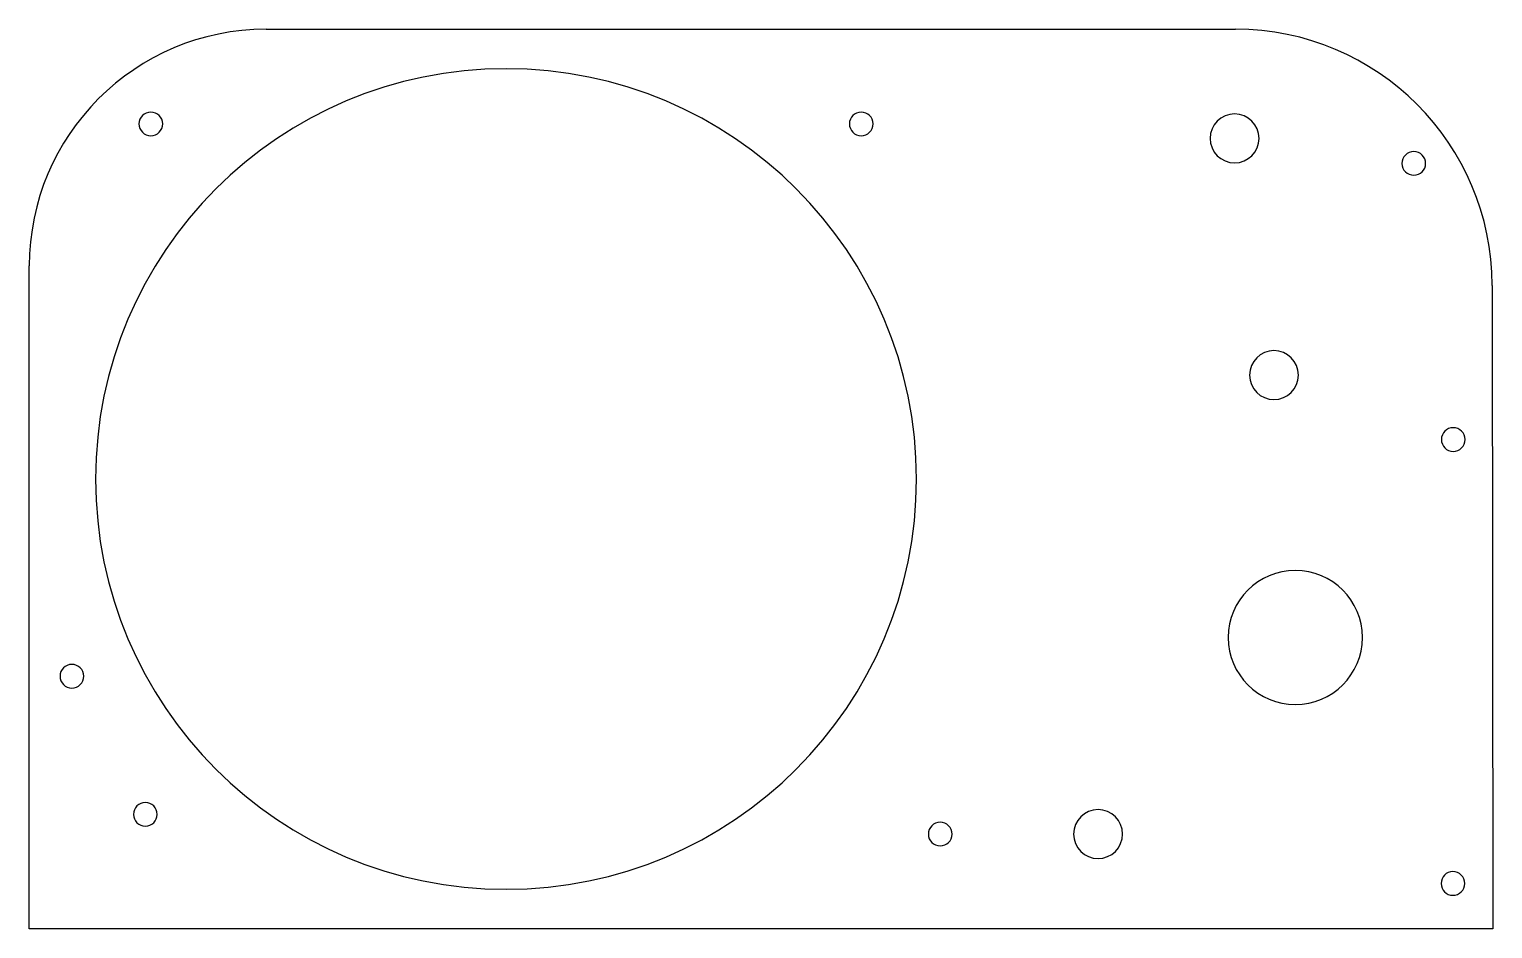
# Model space of a CAD drawing. Header units: inches. Extents: x 213 to 399, y 339 to 453.
import ezdxf

# ---------------------------------------------------------------- set-up
doc = ezdxf.new("R2010")
doc.units = ezdxf.units.IN
doc.header["$MEASUREMENT"] = 0

# ---------------------------------------------------------------- blocks, each defined once
blk = doc.blocks.new('block 2')
at = {"color": 7, "lineweight": 25, "true_color": 0xffffff}
blk.add_open_spline([(317.2, 441), (317.2, 441.83), (317.87, 442.5), (318.7, 442.5), (319.53, 442.5), (320.2, 441.83), (320.2, 441), (320.2, 440.17), (319.53, 439.5), (318.7, 439.5), (317.87, 439.5), (317.2, 440.17), (317.2, 441), (317.2, 441), (317.2, 441), (317.2, 441)], degree=3, knots=[0, 0, 0, 0, 1, 1, 1, 2, 2, 2, 3, 3, 3, 4, 4, 4, 5, 5, 5, 5], dxfattribs=at)
blk = doc.blocks.new('block 3')
at = {"color": 7, "lineweight": 25, "true_color": 0xffffff}
blk.add_open_spline([(327.2, 351), (327.2, 351.83), (327.87, 352.5), (328.7, 352.5), (329.53, 352.5), (330.2, 351.83), (330.2, 351), (330.2, 350.17), (329.53, 349.5), (328.7, 349.5), (327.87, 349.5), (327.2, 350.17), (327.2, 351), (327.2, 351), (327.2, 351), (327.2, 351)], degree=3, knots=[0, 0, 0, 0, 1, 1, 1, 2, 2, 2, 3, 3, 3, 4, 4, 4, 5, 5, 5, 5], dxfattribs=at)
blk = doc.blocks.new('block 4')
at = {"color": 7, "lineweight": 25, "true_color": 0xffffff}
blk.add_lwpolyline([(398.7, 339), (213.3, 339)], dxfattribs=at)
blk = doc.blocks.new('block 5')
at = {"color": 7, "lineweight": 25, "true_color": 0xffffff}
blk.add_lwpolyline([(213.3, 339), (213.3, 423)], dxfattribs=at)
blk = doc.blocks.new('block 6')
at = {"color": 7, "lineweight": 25, "true_color": 0xffffff}
blk.add_lwpolyline([(243.3, 453), (366.13, 453)], dxfattribs=at)
blk = doc.blocks.new('block 7')
at = {"color": 7, "lineweight": 25, "true_color": 0xffffff}
blk.add_lwpolyline([(398.63, 420.53), (398.7, 339)], dxfattribs=at)
blk = doc.blocks.new('block 8')
at = {"color": 7, "lineweight": 25, "true_color": 0xffffff}
blk.add_open_spline([(243.3, 453), (226.73, 453), (213.3, 439.57), (213.3, 423)], degree=3, dxfattribs=at)
blk = doc.blocks.new('block 9')
at = {"color": 7, "lineweight": 25, "true_color": 0xffffff}
blk.add_open_spline([(398.63, 420.53), (398.62, 438.46), (384.07, 453), (366.13, 453)], degree=3, dxfattribs=at)
blk = doc.blocks.new('block 10')
at = {"color": 7, "lineweight": 25, "true_color": 0xffffff}
blk.add_open_spline([(367.89, 409.17), (367.89, 410.88), (369.28, 412.27), (370.99, 412.27), (372.7, 412.27), (374.09, 410.88), (374.09, 409.17), (374.09, 407.46), (372.7, 406.07), (370.99, 406.07), (369.28, 406.07), (367.89, 407.46), (367.89, 409.17), (367.89, 409.17), (367.89, 409.17), (367.89, 409.17)], degree=3, knots=[0, 0, 0, 0, 1, 1, 1, 2, 2, 2, 3, 3, 3, 4, 4, 4, 5, 5, 5, 5], dxfattribs=at)
blk = doc.blocks.new('block 11')
at = {"color": 7, "lineweight": 25, "true_color": 0xffffff}
blk.add_open_spline([(365.19, 375.91), (365.19, 380.61), (369, 384.41), (373.69, 384.41), (378.39, 384.41), (382.19, 380.61), (382.19, 375.91), (382.19, 371.22), (378.39, 367.41), (373.69, 367.41), (369, 367.41), (365.19, 371.22), (365.19, 375.91), (365.19, 375.91), (365.19, 375.91), (365.19, 375.91)], degree=3, knots=[0, 0, 0, 0, 1, 1, 1, 2, 2, 2, 3, 3, 3, 4, 4, 4, 5, 5, 5, 5], dxfattribs=at)
blk = doc.blocks.new('block 12')
at = {"color": 7, "lineweight": 25, "true_color": 0xffffff}
blk.add_open_spline([(362.9, 439.17), (362.9, 440.88), (364.29, 442.27), (366, 442.27), (367.71, 442.27), (369.1, 440.88), (369.1, 439.17), (369.1, 437.46), (367.71, 436.07), (366, 436.07), (364.29, 436.07), (362.9, 437.46), (362.9, 439.17), (362.9, 439.17), (362.9, 439.17), (362.9, 439.17)], degree=3, knots=[0, 0, 0, 0, 1, 1, 1, 2, 2, 2, 3, 3, 3, 4, 4, 4, 5, 5, 5, 5], dxfattribs=at)
blk = doc.blocks.new('block 13')
at = {"color": 7, "lineweight": 25, "true_color": 0xffffff}
blk.add_open_spline([(392.16, 344.74), (392.16, 345.57), (392.83, 346.24), (393.66, 346.24), (394.49, 346.24), (395.16, 345.57), (395.16, 344.74), (395.16, 343.91), (394.49, 343.24), (393.66, 343.24), (392.83, 343.24), (392.16, 343.91), (392.16, 344.74), (392.16, 344.74), (392.16, 344.74), (392.16, 344.74)], degree=3, knots=[0, 0, 0, 0, 1, 1, 1, 2, 2, 2, 3, 3, 3, 4, 4, 4, 5, 5, 5, 5], dxfattribs=at)
blk = doc.blocks.new('block 14')
at = {"color": 7, "lineweight": 25, "true_color": 0xffffff}
blk.add_open_spline([(392.2, 401), (392.2, 401.83), (392.87, 402.5), (393.7, 402.5), (394.53, 402.5), (395.2, 401.83), (395.2, 401), (395.2, 400.17), (394.53, 399.5), (393.7, 399.5), (392.87, 399.5), (392.2, 400.17), (392.2, 401), (392.2, 401), (392.2, 401), (392.2, 401)], degree=3, knots=[0, 0, 0, 0, 1, 1, 1, 2, 2, 2, 3, 3, 3, 4, 4, 4, 5, 5, 5, 5], dxfattribs=at)
blk = doc.blocks.new('block 15')
at = {"color": 7, "lineweight": 25, "true_color": 0xffffff}
blk.add_open_spline([(387.2, 436), (387.2, 436.83), (387.87, 437.5), (388.7, 437.5), (389.53, 437.5), (390.2, 436.83), (390.2, 436), (390.2, 435.17), (389.53, 434.5), (388.7, 434.5), (387.87, 434.5), (387.2, 435.17), (387.2, 436), (387.2, 436), (387.2, 436), (387.2, 436)], degree=3, knots=[0, 0, 0, 0, 1, 1, 1, 2, 2, 2, 3, 3, 3, 4, 4, 4, 5, 5, 5, 5], dxfattribs=at)
blk = doc.blocks.new('block 16')
at = {"color": 7, "lineweight": 25, "true_color": 0xffffff}
blk.add_open_spline([(317.2, 441), (317.2, 441.83), (317.87, 442.5), (318.7, 442.5), (319.53, 442.5), (320.2, 441.83), (320.2, 441), (320.2, 440.17), (319.53, 439.5), (318.7, 439.5), (317.87, 439.5), (317.2, 440.17), (317.2, 441), (317.2, 441), (317.2, 441), (317.2, 441)], degree=3, knots=[0, 0, 0, 0, 1, 1, 1, 2, 2, 2, 3, 3, 3, 4, 4, 4, 5, 5, 5, 5], dxfattribs=at)
blk = doc.blocks.new('block 17')
at = {"color": 7, "lineweight": 25, "true_color": 0xffffff}
blk.add_open_spline([(227.2, 441), (227.2, 441.83), (227.87, 442.5), (228.7, 442.5), (229.53, 442.5), (230.2, 441.83), (230.2, 441), (230.2, 440.17), (229.53, 439.5), (228.7, 439.5), (227.87, 439.5), (227.2, 440.17), (227.2, 441), (227.2, 441), (227.2, 441), (227.2, 441)], degree=3, knots=[0, 0, 0, 0, 1, 1, 1, 2, 2, 2, 3, 3, 3, 4, 4, 4, 5, 5, 5, 5], dxfattribs=at)
blk = doc.blocks.new('block 18')
at = {"color": 7, "lineweight": 25, "true_color": 0xffffff}
blk.add_open_spline([(217.2, 371), (217.2, 371.83), (217.87, 372.5), (218.7, 372.5), (219.53, 372.5), (220.2, 371.83), (220.2, 371), (220.2, 370.17), (219.53, 369.5), (218.7, 369.5), (217.87, 369.5), (217.2, 370.17), (217.2, 371), (217.2, 371), (217.2, 371), (217.2, 371)], degree=3, knots=[0, 0, 0, 0, 1, 1, 1, 2, 2, 2, 3, 3, 3, 4, 4, 4, 5, 5, 5, 5], dxfattribs=at)
blk = doc.blocks.new('block 19')
at = {"color": 7, "lineweight": 25, "true_color": 0xffffff}
blk.add_open_spline([(226.5, 353.5), (226.5, 354.33), (227.17, 355), (228, 355), (228.83, 355), (229.5, 354.33), (229.5, 353.5), (229.5, 352.67), (228.83, 352), (228, 352), (227.17, 352), (226.5, 352.67), (226.5, 353.5), (226.5, 353.5), (226.5, 353.5), (226.5, 353.5)], degree=3, knots=[0, 0, 0, 0, 1, 1, 1, 2, 2, 2, 3, 3, 3, 4, 4, 4, 5, 5, 5, 5], dxfattribs=at)
blk = doc.blocks.new('block 20')
at = {"color": 7, "lineweight": 25, "true_color": 0xffffff}
blk.add_open_spline([(327.2, 351), (327.2, 351.83), (327.87, 352.5), (328.7, 352.5), (329.53, 352.5), (330.2, 351.83), (330.2, 351), (330.2, 350.17), (329.53, 349.5), (328.7, 349.5), (327.87, 349.5), (327.2, 350.17), (327.2, 351), (327.2, 351), (327.2, 351), (327.2, 351)], degree=3, knots=[0, 0, 0, 0, 1, 1, 1, 2, 2, 2, 3, 3, 3, 4, 4, 4, 5, 5, 5, 5], dxfattribs=at)
blk = doc.blocks.new('block 21')
at = {"color": 7, "lineweight": 25, "true_color": 0xffffff}
blk.add_open_spline([(345.6, 351), (345.6, 352.71), (346.99, 354.1), (348.7, 354.1), (350.41, 354.1), (351.8, 352.71), (351.8, 351), (351.8, 349.29), (350.41, 347.9), (348.7, 347.9), (346.99, 347.9), (345.6, 349.29), (345.6, 351), (345.6, 351), (345.6, 351), (345.6, 351)], degree=3, knots=[0, 0, 0, 0, 1, 1, 1, 2, 2, 2, 3, 3, 3, 4, 4, 4, 5, 5, 5, 5], dxfattribs=at)
blk = doc.blocks.new('block 22')
at = {"color": 7, "lineweight": 25, "true_color": 0xffffff}
blk.add_open_spline([(221.7, 396), (221.7, 424.72), (244.98, 448), (273.7, 448), (302.42, 448), (325.7, 424.72), (325.7, 396), (325.7, 367.28), (302.42, 344), (273.7, 344), (244.98, 344), (221.7, 367.28), (221.7, 396), (221.7, 396), (221.7, 396), (221.7, 396)], degree=3, knots=[0, 0, 0, 0, 1, 1, 1, 2, 2, 2, 3, 3, 3, 4, 4, 4, 5, 5, 5, 5], dxfattribs=at)

msp = doc.modelspace()

# ---------------------------------------------------------------- block references
for name in ['block 8', 'block 6', 'block 9', 'block 22', 'block 17', 'block 2', 'block 16', 'block 12', 'block 15', 'block 5', 'block 7', 'block 10', 'block 14', 'block 11', 'block 18', 'block 19', 'block 3', 'block 20', 'block 21', 'block 13', 'block 4']:
    msp.add_blockref(name, (0, 0))

doc.saveas('drawing.dxf')
